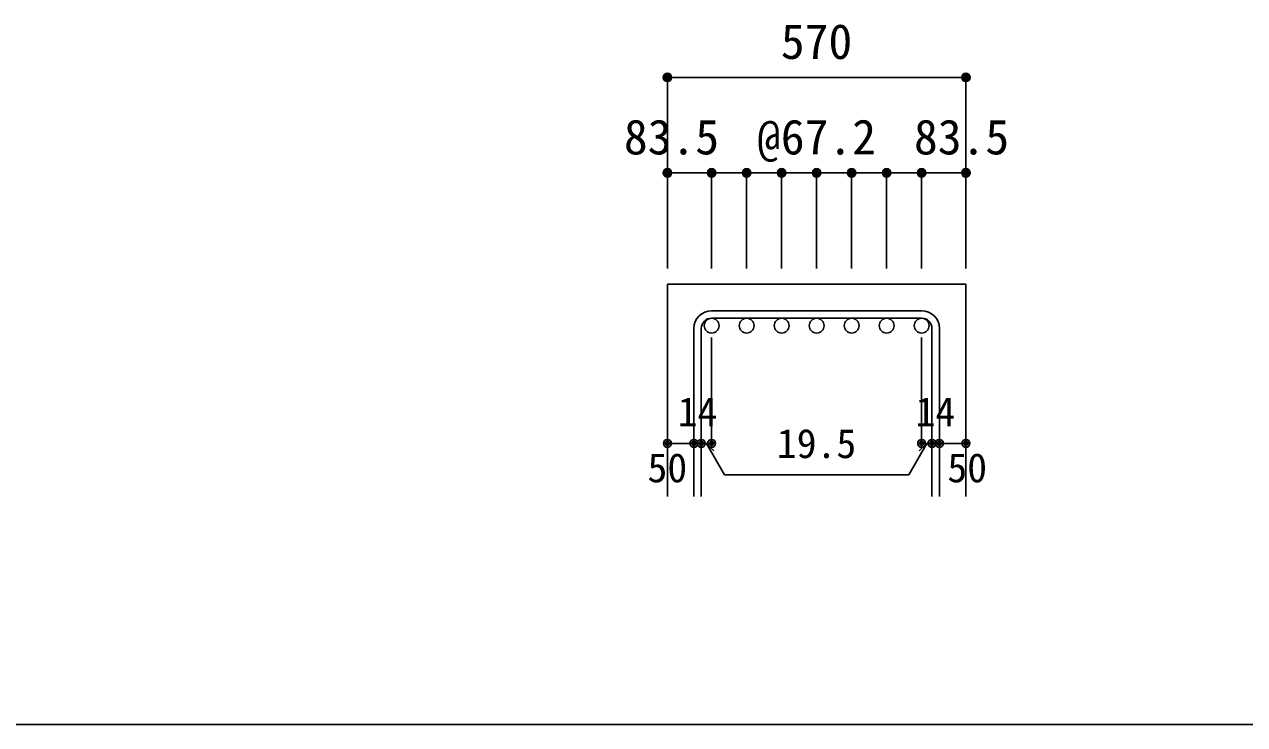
# Model space of a CAD drawing. Units: millimetres at full size, sheet at 1:30; details may follow other scales. Extents: x -5973 to 5954, y -4195 to 4201.
# Drawn here: x -942 to 1359, y -4195 to -2875 of the extents above; entities that cross this region are included whole.
import ezdxf
from ezdxf.enums import TextEntityAlignment as Align

# ---------------------------------------------------------------- set-up
doc = ezdxf.new("R2010")
doc.units = ezdxf.units.MM
doc.header["$LTSCALE"] = 30
doc.header["$PDMODE"] = 32
doc.header["$PDSIZE"] = 15
for name, color, linetype in [('0-1_躯体線', 2, 'Continuous'), ('0-5_基礎梁筋', 7, 'Continuous'), ('0-6_スタラップ筋', 7, 'Continuous'), ('0-D_寸法', 4, 'Continuous'), ('F-0_枠', 6, 'Continuous')]:
    doc.layers.add(name, color=color, linetype=linetype)
doc.styles.add('ＭＳ ゴシック', font='')
doc.styles.get('ＭＳ ゴシック').set_extended_font_data('MS Gothic')

msp = doc.modelspace()

# ---------------------------------------------------------------- linework, layer by layer
at = {"layer": '0-1_躯体線'}
for p, q in [((270.94, -3364.89), (833.94, -3364.89)), ((270.94, -3364.89), (270.94, -3764.89)), ((833.94, -3364.89), (833.94, -3764.89))]:
    msp.add_line(p, q, dxfattribs=at)
at = {"layer": '0-5_基礎梁筋', "color": 3}
for centre in [(354.44, -3442.89), (420.44, -3442.89), (486.44, -3442.89), (552.44, -3442.89), (618.44, -3442.89), (684.44, -3442.89), (750.44, -3442.89)]:
    msp.add_circle(centre, 14, dxfattribs=at)
at = {"layer": '0-6_スタラップ筋'}
for p, q in [((750.44, -3414.89), (354.44, -3414.89)), ((320.94, -3448.39), (320.94, -3764.89)), ((334.94, -3448.39), (334.94, -3764.89)), ((750.44, -3428.89), (354.44, -3428.89)), ((769.94, -3448.39), (769.94, -3764.89)), ((783.94, -3448.39), (783.94, -3764.89))]:
    msp.add_line(p, q, dxfattribs=at)
for centre, radius, start, end in [((354.44, -3448.39), 33.5, 90, 180), ((750.44, -3448.39), 33.5, 0, 90), ((354.44, -3448.39), 19.5, 90, 180), ((750.44, -3448.39), 19.5, 0, 90)]:
    msp.add_arc(centre, radius, start, end, dxfattribs=at)
at = {"layer": '0-D_寸法'}
for p, q in [((270.94, -2974.89), (270.94, -3154.89)), ((270.94, -2974.89), (833.94, -2974.89)), ((833.94, -2974.89), (833.94, -3154.89)), ((354.44, -3154.89), (270.94, -3154.89)), ((270.94, -3154.89), (270.94, -3334.89)), ((552.44, -3154.89), (354.44, -3154.89)), ((354.44, -3154.89), (354.44, -3334.89)), ((420.44, -3154.89), (420.44, -3334.89)), ((486.44, -3154.89), (486.44, -3334.89)), ((750.44, -3154.89), (552.44, -3154.89)), ((552.44, -3154.89), (552.44, -3334.89)), ((618.44, -3154.89), (618.44, -3334.89)), ((684.44, -3154.89), (684.44, -3334.89)), ((833.94, -3154.89), (750.44, -3154.89)), ((750.44, -3154.89), (750.44, -3334.89)), ((833.94, -3154.89), (833.94, -3334.89)), ((354.44, -3664.89), (354.44, -3465.56)), ((750.44, -3664.89), (750.44, -3465.56)), ((270.94, -3664.89), (320.94, -3664.89)), ((320.94, -3664.89), (354.44, -3664.89)), ((344.69, -3664.89), (358.83, -3679.04)), ((344.69, -3664.89), (378.91, -3724.17)), ((760.19, -3664.89), (725.96, -3724.17)), ((760.19, -3664.89), (746.04, -3679.04)), ((750.44, -3664.89), (833.94, -3664.89)), ((769.94, -3664.89), (783.94, -3664.89)), ((378.91, -3724.17), (725.96, -3724.17))]:
    msp.add_line(p, q, dxfattribs=at)
msp.add_lwpolyline([(833.94, -2974.89), (833.94, -3154.89), (833.94, -3334.89)], dxfattribs=at)
for centre, radius in [((270.94, -2974.89), 8), ((270.94, -2974.89), 7.2), ((833.94, -2974.89), 8), ((833.94, -2974.89), 7.2), ((270.94, -2974.89), 6.4), ((270.94, -2974.89), 5.6), ((270.94, -2974.89), 4.8), ((270.94, -2974.89), 4), ((270.94, -2974.89), 3.2), ((270.94, -2974.89), 2.4), ((270.94, -2974.89), 1.6), ((270.94, -2974.89), 0.8), ((833.94, -2974.89), 6.4), ((833.94, -2974.89), 5.6), ((833.94, -2974.89), 4.8), ((833.94, -2974.89), 4), ((833.94, -2974.89), 3.2), ((833.94, -2974.89), 2.4), ((833.94, -2974.89), 1.6), ((833.94, -2974.89), 0.8), ((270.94, -3154.89), 8), ((270.94, -3154.89), 7.2), ((270.94, -3154.89), 6.4), ((270.94, -3154.89), 5.6), ((270.94, -3154.89), 4.8), ((270.94, -3154.89), 4), ((270.94, -3154.89), 3.2), ((354.44, -3154.89), 8), ((354.44, -3154.89), 7.2), ((354.44, -3154.89), 6.4), ((354.44, -3154.89), 5.6), ((354.44, -3154.89), 4.8), ((354.44, -3154.89), 4), ((354.44, -3154.89), 3.2), ((420.44, -3154.89), 8), ((420.44, -3154.89), 7.2), ((420.44, -3154.89), 6.4), ((420.44, -3154.89), 5.6), ((420.44, -3154.89), 4.8), ((420.44, -3154.89), 4), ((420.44, -3154.89), 3.2), ((486.44, -3154.89), 8), ((486.44, -3154.89), 7.2), ((486.44, -3154.89), 6.4), ((486.44, -3154.89), 5.6), ((486.44, -3154.89), 4.8), ((486.44, -3154.89), 4), ((486.44, -3154.89), 3.2), ((552.44, -3154.89), 8), ((552.44, -3154.89), 7.2), ((552.44, -3154.89), 6.4), ((552.44, -3154.89), 5.6), ((552.44, -3154.89), 4.8), ((552.44, -3154.89), 4), ((552.44, -3154.89), 3.2), ((618.44, -3154.89), 8), ((618.44, -3154.89), 7.2), ((618.44, -3154.89), 6.4), ((618.44, -3154.89), 5.6), ((618.44, -3154.89), 4.8), ((618.44, -3154.89), 4), ((618.44, -3154.89), 3.2), ((684.44, -3154.89), 8), ((684.44, -3154.89), 7.2), ((684.44, -3154.89), 6.4), ((684.44, -3154.89), 5.6), ((684.44, -3154.89), 4.8), ((684.44, -3154.89), 4), ((684.44, -3154.89), 3.2), ((750.44, -3154.89), 8), ((750.44, -3154.89), 7.2), ((750.44, -3154.89), 6.4), ((750.44, -3154.89), 5.6), ((750.44, -3154.89), 4.8), ((750.44, -3154.89), 4), ((750.44, -3154.89), 3.2), ((833.94, -3154.89), 8), ((833.94, -3154.89), 7.2), ((833.94, -3154.89), 6.4), ((833.94, -3154.89), 5.6), ((833.94, -3154.89), 4.8), ((833.94, -3154.89), 4), ((833.94, -3154.89), 3.2), ((270.94, -3154.89), 2.4), ((270.94, -3154.89), 1.6), ((270.94, -3154.89), 0.8), ((354.44, -3154.89), 2.4), ((354.44, -3154.89), 1.6), ((354.44, -3154.89), 0.8), ((420.44, -3154.89), 2.4), ((420.44, -3154.89), 1.6), ((420.44, -3154.89), 0.8), ((486.44, -3154.89), 2.4), ((486.44, -3154.89), 1.6), ((486.44, -3154.89), 0.8), ((552.44, -3154.89), 2.4), ((552.44, -3154.89), 1.6), ((552.44, -3154.89), 0.8), ((618.44, -3154.89), 2.4), ((618.44, -3154.89), 1.6), ((618.44, -3154.89), 0.8), ((684.44, -3154.89), 2.4), ((684.44, -3154.89), 1.6), ((684.44, -3154.89), 0.8), ((750.44, -3154.89), 2.4), ((750.44, -3154.89), 1.6), ((750.44, -3154.89), 0.8), ((833.94, -3154.89), 2.4), ((833.94, -3154.89), 1.6), ((833.94, -3154.89), 0.8), ((270.94, -3664.89), 4), ((270.94, -3664.89), 3.6), ((270.94, -3664.89), 3.2), ((270.94, -3664.89), 2.8), ((270.94, -3664.89), 2.4), ((270.94, -3664.89), 2), ((270.94, -3664.89), 1.6), ((270.94, -3664.89), 1.2), ((270.94, -3664.89), 0.8), ((270.94, -3664.89), 0.4), ((320.94, -3664.89), 4), ((320.94, -3664.89), 3.6), ((320.94, -3664.89), 3.2), ((320.94, -3664.89), 2.8), ((320.94, -3664.89), 2.4), ((320.94, -3664.89), 2), ((320.94, -3664.89), 1.6), ((320.94, -3664.89), 1.2), ((320.94, -3664.89), 0.8), ((320.94, -3664.89), 0.4), ((334.94, -3664.89), 4), ((334.94, -3664.89), 3.6), ((334.94, -3664.89), 3.2), ((334.94, -3664.89), 2.8), ((334.94, -3664.89), 2.4), ((334.94, -3664.89), 2), ((334.94, -3664.89), 1.6), ((334.94, -3664.89), 1.2), ((334.94, -3664.89), 0.8), ((334.94, -3664.89), 0.4), ((354.44, -3664.89), 4), ((354.44, -3664.89), 3.6), ((354.44, -3664.89), 3.2), ((354.44, -3664.89), 2.8), ((354.44, -3664.89), 2.4), ((354.44, -3664.89), 2), ((354.44, -3664.89), 1.6), ((354.44, -3664.89), 1.2), ((354.44, -3664.89), 0.8), ((354.44, -3664.89), 0.4), ((750.44, -3664.89), 4), ((750.44, -3664.89), 3.6), ((750.44, -3664.89), 3.2), ((750.44, -3664.89), 2.8), ((750.44, -3664.89), 2.4), ((750.44, -3664.89), 2), ((750.44, -3664.89), 1.6), ((750.44, -3664.89), 1.2), ((750.44, -3664.89), 0.8), ((750.44, -3664.89), 0.4), ((769.94, -3664.89), 4), ((769.94, -3664.89), 3.6), ((769.94, -3664.89), 3.2), ((769.94, -3664.89), 2.8), ((769.94, -3664.89), 2.4), ((769.94, -3664.89), 2), ((769.94, -3664.89), 1.6), ((769.94, -3664.89), 1.2), ((769.94, -3664.89), 0.8), ((769.94, -3664.89), 0.4), ((783.94, -3664.89), 4), ((783.94, -3664.89), 3.6), ((783.94, -3664.89), 3.2), ((783.94, -3664.89), 2.8), ((783.94, -3664.89), 2.4), ((783.94, -3664.89), 2), ((783.94, -3664.89), 1.6), ((783.94, -3664.89), 1.2), ((783.94, -3664.89), 0.8), ((783.94, -3664.89), 0.4), ((833.94, -3664.89), 4), ((833.94, -3664.89), 3.6), ((833.94, -3664.89), 3.2), ((833.94, -3664.89), 2.8), ((833.94, -3664.89), 2.4), ((833.94, -3664.89), 2), ((833.94, -3664.89), 1.6), ((833.94, -3664.89), 1.2), ((833.94, -3664.89), 0.8), ((833.94, -3664.89), 0.4)]:
    msp.add_circle(centre, radius, dxfattribs=at)
at = {"layer": '0-D_寸法', "color": 7}
for p in [(270.94, -2974.89), (833.94, -2974.89), (270.94, -3154.89), (354.44, -3154.89), (420.44, -3154.89), (486.44, -3154.89), (552.44, -3154.89), (618.44, -3154.89), (684.44, -3154.89), (750.44, -3154.89), (833.94, -3154.89), (270.94, -3664.89), (320.94, -3664.89), (334.94, -3664.89), (354.44, -3664.89), (750.44, -3664.89), (769.94, -3664.89), (783.94, -3664.89), (833.94, -3664.89)]:
    msp.add_point(p, dxfattribs=at)
at = {"layer": 'F-0_枠'}
msp.add_line((5954.1, -4195.24), (-5972.88, -4195.24), dxfattribs=at)

# ---------------------------------------------------------------- texts
at = {"layer": '0-D_寸法', "style": 'ＭＳ ゴシック'}
for s, height, p in [('570', 65.98, (484.94, -2959.89)), ('83.5', 65.98, (188.94, -3139.89)), ('@67.2', 65.98, (439.94, -3139.89)), ('83.5', 65.98, (735.94, -3139.89)), ('14', 54.99, (290.4, -3649.44)), ('14', 54.99, (738.98, -3649.44)), ('19.5', 54.99, (477.44, -3709.17)), ('50', 54.99, (233.44, -3754.89)), ('50', 54.99, (798.94, -3754.89))]:
    msp.add_text(s, height=height, dxfattribs=at).set_placement(p, align=Align.BOTTOM_LEFT)

doc.saveas('drawing.dxf')
